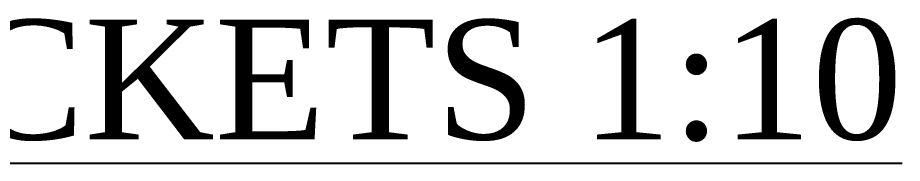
# Model space of a CAD drawing. Header units: millimetres. Extents: x -665 to 1025160, y -28012 to 4210.
# Drawn here: x 1006551.9 to 1006921.8, y 67.6 to 128.4 of the extents above; entities that cross this region are included whole.
import ezdxf

# ---------------------------------------------------------------- set-up
doc = ezdxf.new("R2010")
doc.units = ezdxf.units.MM
doc.styles.add('SM_STANDARD', font='arial.ttf')

msp = doc.modelspace()

# ---------------------------------------------------------------- texts
at = {"insert": (1005698.719667734, 127.6455286275595), "char_height": 50, "attachment_point": 1, "style": 'SM_STANDARD'}
msp.add_mtext('{\\Fcent|c0;\\LC.W.  GUIDES AND BRACKETS 1:10}', dxfattribs=at)

doc.saveas('drawing.dxf')
